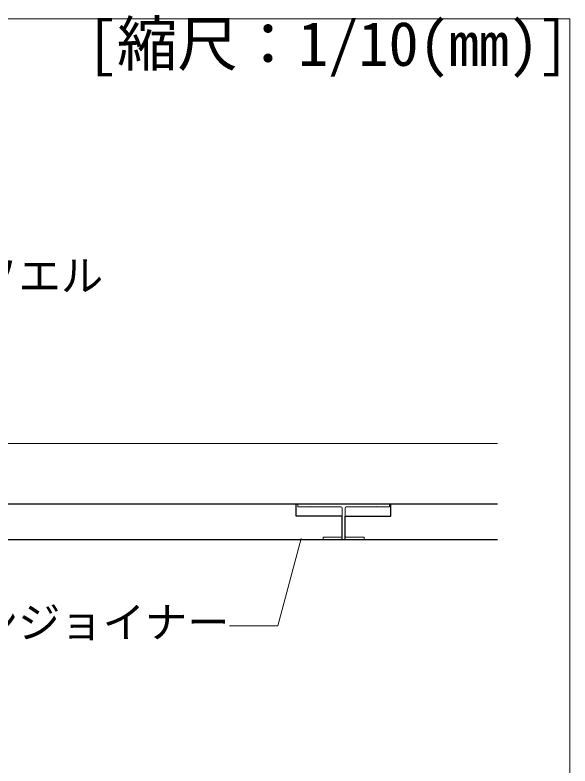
# Model space of a CAD drawing. Units: millimetres, scale not verified. Extents: x -1950 to 1950, y -1347 to 1325.
# Drawn here: x 1260.3 to 1490, y -823 to -512.3 of the extents above; entities that cross this region are included whole.
import ezdxf
from ezdxf.enums import TextEntityAlignment as Align

# ---------------------------------------------------------------- set-up
doc = ezdxf.new("R2010")
doc.units = ezdxf.units.MM
doc.header["$LTSCALE"] = 10
for name, color, linetype, lineweight in [('4-1_吊り材', 7, 'Continuous', 18), ('4-2_野縁受け', 3, 'Continuous', 18), ('4-3_野縁', 2, 'Continuous', 25), ('4-6_文字', 7, 'Continuous', 18), ('F-3_野縁', 3, 'Continuous', 18)]:
    doc.layers.add(name, color=color, linetype=linetype, lineweight=lineweight)
doc.layers.add('F-6_文字', color=7, linetype='Continuous')
doc.styles.add('ＭＳ ゴシック', font='')
doc.styles.get('ＭＳ ゴシック').set_extended_font_data('MS Gothic')

msp = doc.modelspace()

# ---------------------------------------------------------------- linework, layer by layer
at = {"layer": '4-1_吊り材'}
for p, q in [((1460, -689.56), (822.68, -689.56)), ((1460, -714.56), (822.68, -714.56))]:
    msp.add_line(p, q, dxfattribs=at)
at = {"layer": '4-2_野縁受け'}
for p, q in [((1377.3, -714.56), (1415.3, -714.56)), ((1377.3, -714.56), (1377.3, -715.76)), ((1415.3, -714.56), (1415.3, -715.76)), ((1382.7, -715.76), (1377.3, -715.76)), ((1382.8, -715.56), (1382.7, -715.76)), ((1382.8, -715.56), (1382.9, -715.76)), ((1395.2, -715.76), (1382.9, -715.76)), ((1395.7, -727.76), (1395.7, -716.26)), ((1396.9, -727.76), (1396.9, -716.26)), ((1397.4, -715.76), (1409.7, -715.76)), ((1409.8, -715.56), (1409.7, -715.76)), ((1397.4, -728.26), (1404.8, -728.26)), ((1404.8, -728.26), (1404.8, -729.26))]:
    msp.add_line(p, q, dxfattribs=at)
for points in [[(1409.8, -715.56), (1409.9, -715.76), (1415.3, -715.76)], [(1395.2, -728.26), (1387.8, -728.26), (1387.8, -729.26), (1404.8, -729.26)]]:
    msp.add_lwpolyline(points, dxfattribs=at)
for centre, start, end in [((1395.2, -716.26), 0, 90), ((1397.4, -716.26), 90, 180), ((1395.2, -727.76), 270, 0), ((1397.4, -727.76), 180, 270)]:
    msp.add_arc(centre, 0.5, start, end, dxfattribs=at)
at = {"layer": '4-3_野縁'}
for p, q in [((849.55, -714.56), (1460, -714.56)), ((1415.9, -719.56), (1415.9, -714.56)), ((1396.9, -719.56), (1415.9, -719.56)), ((1396.9, -729.26), (1396.9, -719.56)), ((825.61, -729.26), (1460, -729.26))]:
    msp.add_line(p, q, dxfattribs=at)
msp.add_lwpolyline([(1395.7, -729.26), (1395.7, -719.56), (1376.7, -719.56), (1376.7, -714.56)], dxfattribs=at)
at = {"layer": '4-6_文字'}
for q in [(1378.74, -728.85), (1349.05, -765.04)]:
    msp.add_line((1369.05, -765.04), q, dxfattribs=at)
at = {"layer": 'F-3_野縁'}
for p, q in [((775, -513.82), (1490, -513.82)), ((1490, -513.82), (1490, -1125))]:
    msp.add_line(p, q, dxfattribs=at)

# ---------------------------------------------------------------- texts
at = {"layer": '4-6_文字', "style": 'ＭＳ ゴシック'}
for s, p in [('アジャストソエル', (1156.75, -630.35)), ('メインジョイナー', (1209.05, -773.79))]:
    msp.add_text(s, height=12.83, dxfattribs=at).set_placement(p, align=Align.BOTTOM_LEFT)
at = {"layer": 'F-6_文字', "style": 'ＭＳ ゴシック'}
msp.add_text('[縮尺：1/10(mm)]', height=18.33, dxfattribs=at).set_placement((1290, -538.82), align=Align.BOTTOM_LEFT)

doc.saveas('drawing.dxf')
